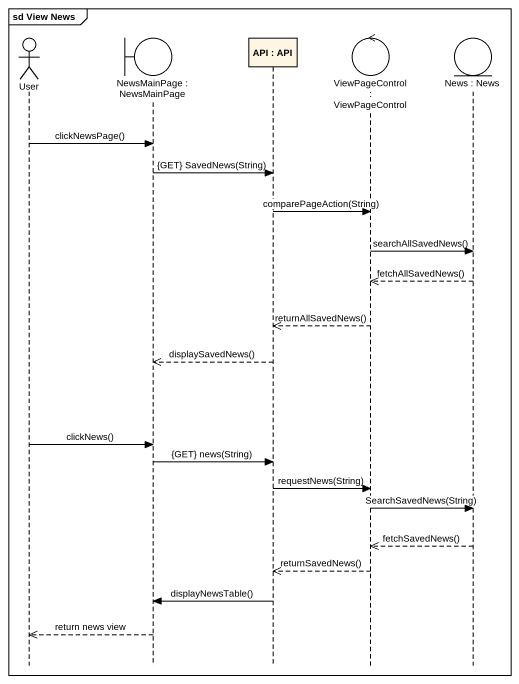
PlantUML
@startuml
mainframe sd View News
hide footbox
actor User
boundary "NewsMainPage : NewsMainPage" as NewsMainPage
participant "API : API" as API
control "ViewPageControl : ViewPageControl" as ViewPageControl
entity "News : News" as News

User -> NewsMainPage : clickNewsPage()
NewsMainPage -> API : {GET} SavedNews(String)
API -> ViewPageControl : comparePageAction(String)
ViewPageControl -> News : searchAllSavedNews()
News -->> ViewPageControl : fetchAllSavedNews()
ViewPageControl -->> API : returnAllSavedNews()
API -->> NewsMainPage : displaySavedNews()
User -> NewsMainPage : clickNews()
NewsMainPage -> API : {GET} news(String)
API -> ViewPageControl : requestNews(String)
ViewPageControl -> News : SearchSavedNews(String)
News -->> ViewPageControl : fetchSavedNews()
ViewPageControl -->> API : returnSavedNews()
API -> NewsMainPage : displayNewsTable()
NewsMainPage -->> User : return news view
@enduml
